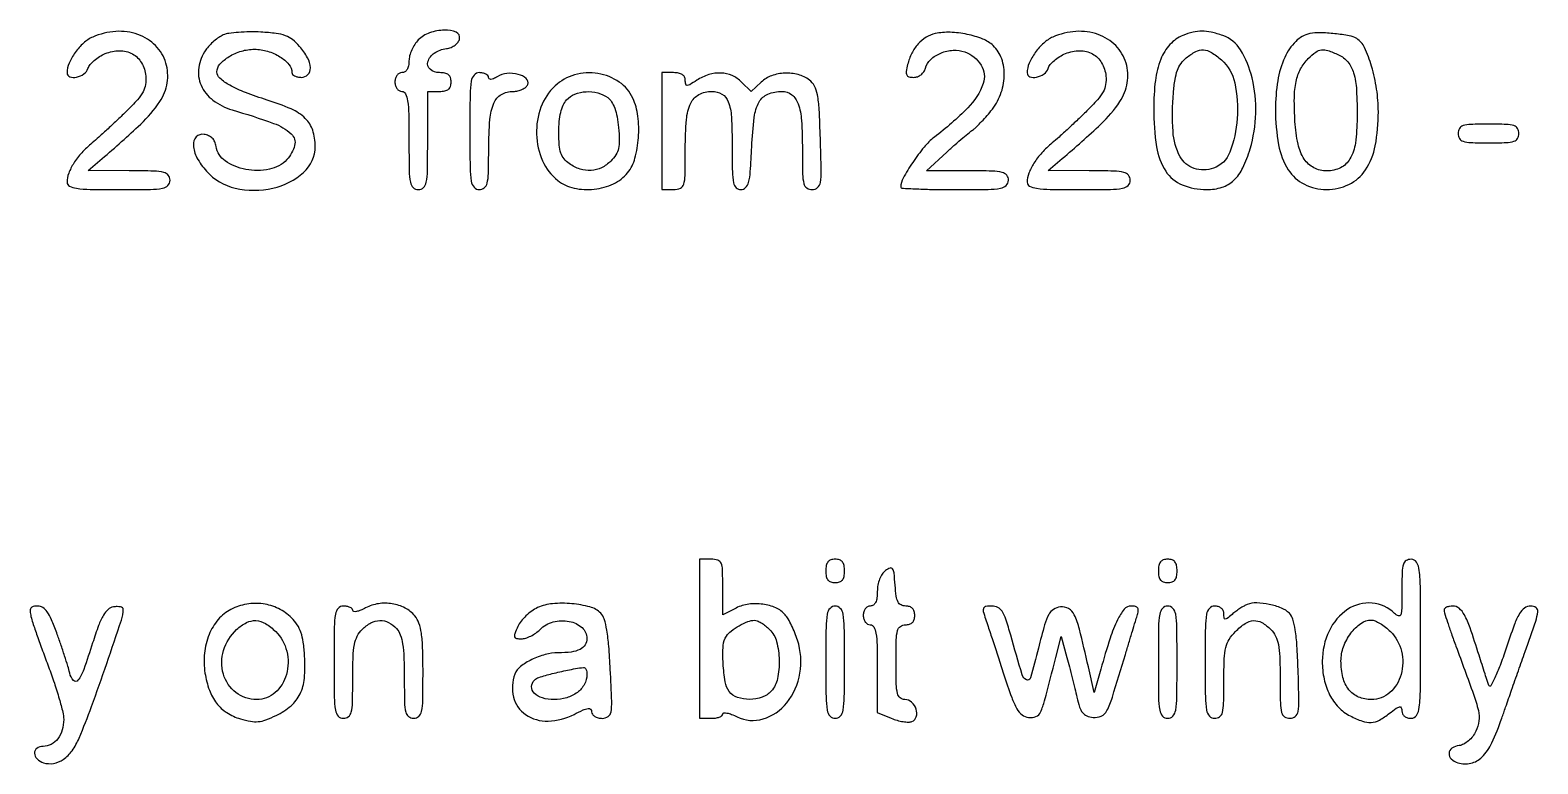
# Model space of a CAD drawing. Extents: x 23 to 201, y 13 to 268.
# Drawn here: x 120.73 to 147.97, y 65.5 to 78.77 of the extents above; entities that cross this region are included whole.
import ezdxf

# ---------------------------------------------------------------- set-up
doc = ezdxf.new("R2010")
doc.units = 0
doc.header["$MEASUREMENT"] = 0

msp = doc.modelspace()

# ---------------------------------------------------------------- linework, layer by layer
for points in [[(121.864249, 78.644503, 0.082521), (121.699354, 78.53751, 0.052395), (121.547027, 78.365875, 0.053225), (121.437116, 78.171586, 0.102475), (121.401, 77.997219, 0.319677), (121.450479, 77.927738, 0.135956), (121.570731, 77.920164, 0.099479), (121.705945, 77.978235, 0.166386), (121.778812, 78.076702, -0.097909), (121.816812, 78.145844, -0.041027), (121.891838, 78.221725, -0.038549), (121.987991, 78.292126, -0.040582), (122.092223, 78.345574, -0.095607), (122.351067, 78.398601, -0.130088), (122.581142, 78.340516, -0.135375), (122.74615, 78.178861, -0.107673), (122.822999, 77.940622, -0.063803), (122.818397, 77.78684, -0.085652), (122.773533, 77.655104, -0.058078), (122.672209, 77.511711, -0.015428), (122.478529, 77.308761, -0.004479), (122.317936, 77.153366, -0.003552), (122.141742, 76.98827, -0.003591), (121.976138, 76.837483, -0.008962), (121.852394, 76.730367, 0.033319), (121.665175, 76.551643, 0.044223), (121.522072, 76.364803, 0.050814), (121.431041, 76.182755, 0.090782), (121.401, 76.018662, 0.285243), (121.443849, 75.949663, 0.079656), (121.570738, 75.91036, 0.03101), (121.818321, 75.890663, 0.004348), (122.3316, 75.8862, 0.003368), (122.906912, 75.890075, 0.041619), (123.124725, 75.911195, 0.151374), (123.223544, 75.962682, 0.200111), (123.2622, 76.0554, 0.169388), (123.230227, 76.14707, 0.169464), (123.148185, 76.198951, 0.051465), (122.96968, 76.221436, 0.004713), (122.52195, 76.227273), (121.7817, 76.229947), (122.0355, 76.446534, 0.012064), (122.730764, 77.069463, 0.057223), (123.075249, 77.476982, 0.106672), (123.209303, 77.817633, 0.113855), (123.186284, 78.174778, 0.122432), (122.999685, 78.489812, 0.113231), (122.682264, 78.691881, 0.102948), (122.282114, 78.746729, 0.085695)], [(124.223002, 78.683282, 0.049433), (124.143735, 78.639583, 0.026464), (124.055024, 78.571367, 0.026082), (123.971056, 78.491463, 0.036774), (123.905752, 78.411451, 0.117049), (123.778779, 78.091672, 0.141202), (123.822313, 77.772618, 0.128512), (124.035799, 77.504137, 0.088862), (124.384244, 77.328832, -0.013253), (125.132847, 77.084586, -0.099782), (125.450581, 76.893786, -0.277768), (125.51228, 76.686445, -0.126046), (125.370438, 76.428903, -0.156524), (125.056555, 76.254941, -0.0954), (124.628889, 76.252664, -0.103025), (124.256672, 76.405762, -0.211633), (124.093056, 76.667817, 0.07062), (124.068937, 76.751058, 0.090369), (124.023736, 76.816663, 0.090588), (123.958397, 76.861998, 0.071324), (123.87555, 76.886134, 0.240096), (123.735717, 76.838208, 0.211265), (123.681947, 76.692231, 0.10847), (123.747856, 76.462664, 0.058462), (123.91785, 76.220711, 0.155331), (124.438706, 75.913189, 0.112565), (125.116898, 75.912539, 0.12615), (125.673853, 76.198405, 0.214612), (125.8848, 76.667231, 0.078967), (125.838462, 76.958804, 0.122543), (125.704016, 77.173685, 0.089019), (125.449106, 77.344462, 0.027734), (125.015868, 77.506175, -0.015539), (124.621538, 77.642509, -0.036618), (124.339729, 77.774201, -0.0503), (124.160828, 77.899471, -0.218221), (124.1082, 78.014312, -0.185586), (124.162764, 78.156253, -0.073195), (124.32679, 78.291816, -0.064812), (124.550732, 78.39051, -0.071537), (124.785, 78.4242, -0.071525), (125.02344, 78.389916, -0.068352), (125.246594, 78.289697, -0.078101), (125.407352, 78.150262, -0.176918), (125.4618, 78.0012, 0.191087), (125.474615, 77.968893, 0.088204), (125.511503, 77.941451, 0.068025), (125.566246, 77.922834, 0.048028), (125.631, 77.9166, 0.202324), (125.751479, 77.967433, 0.209219), (125.796926, 78.088248, 0.113661), (125.744594, 78.270893, 0.051287), (125.601462, 78.476611, 0.047054), (125.47512, 78.59824, 0.079826), (125.347532, 78.670118, 0.059082), (125.178214, 78.710782, 0.016072), (124.903512, 78.734336, 0.015695), (124.699095, 78.738834, 0.016376), (124.497687, 78.730344, 0.016267), (124.324638, 78.711684, 0.066372)], [(127.746, 78.5934, 0.053359), (127.681226, 78.5131, 0.038504), (127.626502, 78.411774, 0.03911), (127.589089, 78.306023, 0.065559), (127.5768, 78.2127, -0.04716), (127.568456, 78.12443, -0.088208), (127.54296, 78.0576, -0.118484), (127.50235, 78.016244, -0.140575), (127.4499, 78.0012, 0.130775), (127.401191, 77.988239, 0.10214), (127.360013, 77.95185, 0.08892), (127.332464, 77.897092, 0.072314), (127.323, 77.832, 0.072314), (127.332464, 77.766908, 0.08892), (127.360013, 77.71215, 0.10214), (127.401191, 77.675761, 0.130775), (127.4499, 77.6628, -0.292784), (127.515046, 77.621076, -0.072528), (127.552629, 77.4936, -0.030643), (127.57218, 77.25164, -0.004841), (127.5768, 76.7745, 0.003595), (127.580733, 76.227395, 0.043488), (127.601979, 76.018388, 0.15568), (127.653515, 75.923398, 0.193568), (127.746, 75.8862, 0.193568), (127.838485, 75.923398, 0.15568), (127.890021, 76.018388, 0.043488), (127.911267, 76.227395, 0.003595), (127.9152, 76.7745), (127.9152, 77.6628), (128.1267, 77.6628, 0.044917), (128.226762, 77.671807, 0.124434), (128.290613, 77.70087, 0.149477), (128.326139, 77.752877, 0.07578), (128.3382, 77.832, 0.07578), (128.326139, 77.911123, 0.149477), (128.290613, 77.96313, 0.124434), (128.226762, 77.992193, 0.044917), (128.1267, 78.0012, -0.177416), (127.960592, 78.062056, -0.295712), (127.919053, 78.199545, -0.180456), (128.034782, 78.355404, -0.109192), (128.252736, 78.436821, 0.061045), (128.336244, 78.459208, 0.064051), (128.41041, 78.500867, 0.070721), (128.465159, 78.555128, 0.115595), (128.491589, 78.61455, 0.353706), (128.429398, 78.730696, 0.107309), (128.218562, 78.770248, 0.076784), (127.94907, 78.720756, 0.113105)], [(137.081985, 78.707606, 0.086048), (136.917398, 78.641176, 0.071952), (136.772988, 78.5198, 0.066142), (136.659078, 78.351895, 0.054913), (136.58412, 78.14925, 0.023033), (136.558722, 78.022998, 0.150029), (136.567995, 77.959664, 0.22697), (136.60861, 77.926739, 0.058775), (136.694562, 77.9166, 0.087454), (136.763969, 77.928833, 0.079734), (136.827518, 77.964218, 0.078989), (136.877284, 78.018074, 0.083324), (136.90678, 78.083762, -0.143738), (137.000491, 78.239636, -0.088758), (137.182231, 78.355339, -0.083058), (137.405442, 78.406224, -0.100533), (137.617695, 78.375883, -0.169101), (137.912486, 78.138755, -0.229186), (137.948698, 77.804013, -0.11094), (137.670632, 77.364218, -0.032698), (137.067579, 76.834615, 0.056768), (136.882661, 76.655778, 0.024042), (136.6761, 76.378706, 0.020888), (136.50252, 76.096086, 0.127944), (136.4598, 75.93187, 0.398053), (136.477307, 75.913364, 0.002146), (136.745589, 75.899616, 0.007327), (137.059648, 75.889483, 0.0044), (137.4327, 75.8862, 0.003167), (138.036224, 75.890023, 0.039902), (138.262837, 75.911028, 0.14711), (138.365513, 75.962452, 0.206449), (138.4056, 76.0554, 0.169341), (138.373639, 76.147064, 0.169646), (138.291636, 76.198899, 0.051477), (138.113188, 76.221277, 0.004708), (137.66535, 76.226862), (136.9251, 76.229123), (137.291466, 76.564872, -0.003818), (137.439096, 76.698105, -0.004622), (137.579691, 76.820748, -0.003938), (137.699696, 76.921864, -0.031446), (137.758187, 76.964461, 0.050198), (137.810879, 77.005938, 0.009611), (137.896987, 77.09222, 0.010156), (137.993885, 77.197312, 0.009195), (138.089772, 77.309741, 0.080715), (138.262166, 77.606219, 0.083136), (138.329522, 77.938987, 0.09057), (138.283353, 78.251176, 0.122897), (138.1297, 78.489823, 0.094944), (137.940973, 78.609429, 0.042676), (137.658686, 78.693743, 0.041893), (137.351415, 78.731171, 0.062436)], [(139.207249, 78.644503, 0.082521), (139.042354, 78.53751, 0.052395), (138.890027, 78.365875, 0.053225), (138.780116, 78.171586, 0.102475), (138.744, 77.997219, 0.319677), (138.793479, 77.927738, 0.135956), (138.913731, 77.920164, 0.099479), (139.048945, 77.978235, 0.166386), (139.121812, 78.076702, -0.097909), (139.159812, 78.145844, -0.041027), (139.234838, 78.221725, -0.038549), (139.330991, 78.292126, -0.040582), (139.435223, 78.345574, -0.095607), (139.694067, 78.398601, -0.130088), (139.924142, 78.340516, -0.135375), (140.08915, 78.178861, -0.107673), (140.165999, 77.940622, -0.063803), (140.161397, 77.78684, -0.085652), (140.116533, 77.655104, -0.058078), (140.015209, 77.511711, -0.015428), (139.821529, 77.308761, -0.004479), (139.660936, 77.153366, -0.003552), (139.484742, 76.98827, -0.003591), (139.319138, 76.837483, -0.008962), (139.195394, 76.730367, 0.033319), (139.008175, 76.551643, 0.044223), (138.865072, 76.364803, 0.050814), (138.774041, 76.182755, 0.090782), (138.744, 76.018662, 0.285243), (138.786849, 75.949663, 0.079656), (138.913738, 75.91036, 0.03101), (139.161321, 75.890663, 0.004348), (139.6746, 75.8862, 0.003368), (140.249912, 75.890075, 0.041619), (140.467725, 75.911195, 0.151374), (140.566544, 75.962682, 0.200111), (140.6052, 76.0554, 0.169388), (140.573227, 76.14707, 0.169464), (140.491185, 76.198951, 0.051465), (140.31268, 76.221436, 0.004713), (139.86495, 76.227273), (139.1247, 76.229947), (139.3785, 76.446534, 0.012064), (140.073764, 77.069463, 0.057223), (140.418249, 77.476982, 0.106672), (140.552303, 77.817633, 0.113855), (140.529284, 78.174778, 0.122432), (140.342685, 78.489812, 0.113231), (140.025264, 78.691881, 0.102948), (139.625114, 78.746729, 0.085695)], [(141.557485, 78.675561, 0.115172), (141.322996, 78.511114, 0.087871), (141.157384, 78.243745, 0.064709), (141.059631, 77.860982, 0.030097), (141.028516, 77.34842, 0.036784), (141.078914, 76.660023, 0.108741), (141.246399, 76.219403, 0.15141), (141.544119, 75.973491, 0.097772), (141.986257, 75.8862, 0.077533), (142.262806, 75.929343, 0.111519), (142.475636, 76.05451, 0.092821), (142.639776, 76.278722, 0.041), (142.771306, 76.623072, 0.063724), (142.8722, 77.266104, 0.066281), (142.805515, 77.904931, 0.07697), (142.596337, 78.413787, 0.174673), (142.277731, 78.67211, 0.026589), (142.067924, 78.732955, 0.056136), (141.89986, 78.7527, 0.060654), (141.740039, 78.734018, 0.0362)], [(143.849985, 78.706552, 0.148336), (143.593726, 78.566252, 0.087809), (143.395243, 78.276249, 0.067005), (143.269254, 77.855907, 0.03962), (143.228272, 77.332926, 0.043514), (143.284441, 76.696063, 0.098518), (143.459234, 76.247195, 0.133702), (143.751013, 75.982257, 0.118397), (144.150985, 75.8862, 0.114742), (144.556216, 75.980435, 0.132589), (144.853352, 76.241366, 0.100918), (145.031345, 76.680124, 0.046895), (145.087142, 77.294886, 0.036746), (145.055605, 77.705434, 0.034482), (144.9642, 78.115998, 0.034704), (144.836971, 78.456718, 0.148698), (144.695315, 78.617582, 0.094968), (144.562223, 78.668319, 0.017496), (144.300908, 78.705104, 0.01935), (144.032287, 78.722904, 0.058532)], [(142.25107, 78.23385, -0.162531), (142.493748, 77.81845, -0.06981), (142.537323, 77.169882, -0.072334), (142.403484, 76.562029, -0.221475), (142.109145, 76.274474, -0.164424), (141.758622, 76.270304, -0.194667), (141.506561, 76.481993, -0.107212), (141.377937, 76.939441, -0.035824), (141.38571, 77.638291, -0.018352), (141.414509, 77.878273, -0.048781), (141.457776, 78.045194, -0.066311), (141.522562, 78.168569, -0.068651), (141.616748, 78.269055, -0.048115), (141.78933, 78.383239, -0.136791), (141.928889, 78.413927, -0.127483), (142.070321, 78.368772, -0.039318)], [(144.367948, 78.325096, -0.115716), (144.535645, 78.1955, -0.099776), (144.639382, 77.997962, -0.058261), (144.692115, 77.687556, -0.015081), (144.703155, 77.179547, -0.03109), (144.671323, 76.729362, -0.096715), (144.574478, 76.442496, -0.14862), (144.405487, 76.282744, -0.116073), (144.1584, 76.2246, -0.11849), (143.922523, 76.281294, -0.131822), (143.749008, 76.437797, -0.09208), (143.63658, 76.710433, -0.03599), (143.581337, 77.115514, -0.01798), (143.569476, 77.544662, -0.049933), (143.601995, 77.844298, -0.06979), (143.683398, 78.069225, -0.07484), (143.822152, 78.257152, -0.035458), (143.955425, 78.372754, -0.13068), (144.057933, 78.414141, -0.114274), (144.175242, 78.401931, -0.024068)], [(128.6766, 76.9437, 0.002827), (128.680331, 76.283741, 0.036854), (128.701134, 76.039537, 0.138781), (128.752394, 75.929068, 0.218517), (128.8458, 75.8862, 0.16939), (128.937471, 75.918173, 0.169456), (128.989353, 76.000218, 0.051464), (129.011843, 76.178725, 0.004713), (129.017691, 76.62645, -0.017546), (129.038224, 77.156437, -0.082463), (129.109944, 77.451599, -0.162038), (129.246002, 77.605418, -0.132088), (129.459425, 77.6628, 0.054609), (129.544968, 77.672171, 0.057366), (129.624962, 77.699824, 0.063994), (129.687827, 77.740585, 0.125993), (129.722063, 77.788838, 0.316746), (129.695201, 77.89533, 0.116072), (129.549796, 77.970863, 0.085127), (129.34539, 77.986869, 0.117169), (129.171431, 77.928259, -0.029732), (129.105782, 77.892497, -0.090346), (129.056847, 77.879524, -0.198015), (129.027454, 77.889004, -0.22042), (129.015, 77.915883, 0.189767), (129.002173, 77.948462, 0.088635), (128.965297, 77.976138, 0.068451), (128.910553, 77.994911, 0.048451), (128.8458, 78.0012, 0.218517), (128.752394, 77.958332, 0.138781), (128.701134, 77.847863, 0.036854), (128.680331, 77.603659, 0.002827)], [(130.214896, 77.761875, 0.117804), (129.960675, 77.377977, 0.095187), (129.881405, 76.888579, 0.096114), (129.989139, 76.408747, 0.123121), (130.264886, 76.051618, 0.11414), (130.558242, 75.91316, 0.08142), (130.922312, 75.894502, 0.08156), (131.27268, 75.992993, 0.115292), (131.526504, 76.19259, 0.102295), (131.659369, 76.453519, 0.049263), (131.722644, 76.825144, 0.048432), (131.712254, 77.215853, 0.076185), (131.62113, 77.538264, 0.136515), (131.374343, 77.831927, 0.111172), (130.991313, 77.984527, 0.107579), (130.569184, 77.960593, 0.120677)], [(132.1452, 76.9437), (132.1452, 75.8862), (132.3567, 75.8862, 0.102675), (132.479417, 75.911668, 0.225214), (132.541072, 75.982179, 0.065147), (132.564446, 76.141858, 0.00381), (132.5682, 76.634488, -0.020387), (132.589321, 77.152269, -0.088263), (132.667393, 77.448598, -0.162407), (132.814774, 77.60501, -0.123907), (133.044391, 77.6628, -0.134656), (133.230691, 77.611701, -0.171101), (133.344337, 77.475806, -0.076685), (133.400524, 77.204868, -0.012854), (133.4142, 76.67298, 0.00454), (133.418438, 76.206215, 0.045297), (133.43962, 76.012104, 0.147207), (133.488158, 75.921441, 0.199314), (133.573052, 75.8862, 0.199538), (133.658678, 75.921788, 0.134476), (133.711553, 76.015076, 0.045027), (133.742823, 76.210954, 0.005134), (133.768822, 76.658383, -0.017911), (133.813643, 77.193315, -0.095079), (133.902554, 77.471842, -0.173103), (134.060253, 77.6128, -0.096951), (134.315693, 77.6628, -0.169318), (134.490905, 77.601716, -0.141886), (134.605528, 77.440476, -0.06856), (134.66681, 77.136917, -0.015575), (134.6832, 76.610862, 0.004647), (134.687343, 76.165132, 0.055197), (134.709507, 75.994095, 0.184126), (134.7631, 75.916314, 0.151979), (134.859885, 75.8862, 0.181717), (134.957113, 75.922743, 0.175113), (135.008068, 76.014903, 0.044304), (135.022594, 76.222669, 0.003032), (135.007935, 76.813322, 0.005145), (134.986267, 77.33937, 0.033499), (134.954994, 77.602206, 0.071861), (134.90133, 77.759453, 0.113477), (134.8101, 77.868131, 0.096921), (134.608234, 77.96645, 0.076002), (134.36563, 77.992823, 0.076482), (134.127721, 77.945562, 0.100653), (133.939458, 77.830294), (133.756012, 77.659388), (133.585106, 77.830294, 0.093948), (133.413389, 77.947282, 0.092344), (133.209715, 77.994228, 0.08623), (132.991103, 77.965723, 0.069699), (132.776723, 77.86457, -0.008391), (132.648787, 77.783779, -0.137476), (132.600479, 77.77024, -0.358926), (132.5753, 77.790988, -0.048132), (132.5682, 77.86457, 0.120902), (132.55386, 77.923008, 0.129711), (132.51431, 77.966387, 0.097462), (132.448266, 77.992709, 0.046268), (132.3567, 78.0012), (132.1452, 78.0012)], [(131.167184, 77.550102, -0.098631), (131.236567, 77.474541, -0.049884), (131.2926, 77.357497, -0.039985), (131.334986, 77.202459, -0.022793), (131.362374, 77.010022, -0.01725), (131.37669, 76.776754, -0.062704), (131.362124, 76.629264, -0.086497), (131.314709, 76.515935, -0.054198), (131.22442, 76.40362, -0.082182), (131.055113, 76.282392, -0.098969), (130.866315, 76.232145, -0.095991), (130.668187, 76.257762, -0.072888), (130.472024, 76.356297, -0.068692), (130.377351, 76.444173, -0.091218), (130.320778, 76.54687, -0.062795), (130.292124, 76.691068, -0.017685), (130.284, 76.920686, -0.022141), (130.292739, 77.117942, -0.036377), (130.319556, 77.282784, -0.044023), (130.36332, 77.413976, -0.081578), (130.424012, 77.508089, -0.114245), (130.574187, 77.612542, -0.081116), (130.775206, 77.657146, -0.078402), (130.986744, 77.635919, -0.093994)], [(146.5272, 76.9014, 0.134481), (146.551904, 76.811213, 0.186514), (146.617088, 76.759858, 0.067313), (146.75532, 76.736971, 0.007414), (147.0771, 76.7322, 0.007414), (147.39888, 76.736971, 0.067313), (147.537112, 76.759858, 0.186514), (147.602296, 76.811213, 0.134481), (147.627, 76.9014, 0.134481), (147.602296, 76.991587, 0.186514), (147.537112, 77.042942, 0.067313), (147.39888, 77.065829, 0.007414), (147.0771, 77.0706, 0.007414), (146.75532, 77.065829, 0.067313), (146.617088, 77.042942, 0.186514), (146.551904, 76.991587, 0.134481)], [(132.822, 67.7646), (132.822, 66.3264), (133.0335, 66.3264, 0.03513), (133.114506, 66.332099, 0.053385), (133.182872, 66.349347, 0.069693), (133.229809, 66.374561, 0.239073), (133.245, 66.404516, -0.390226), (133.263873, 66.425016, -0.069238), (133.320862, 66.42184, -0.044265), (133.404157, 66.397672, -0.022972), (133.503255, 66.353797, 0.192354), (133.975386, 66.314676, 0.15241), (134.401562, 66.606167, 0.126159), (134.639352, 67.142346, 0.119879), (134.596285, 67.737936, 0.01871), (134.547744, 67.871653, 0.016736), (134.487658, 68.006525, 0.017038), (134.425497, 68.124012, 0.049035), (134.37208, 68.19904, 0.110071), (134.203871, 68.322934, 0.069708), (133.968598, 68.389668, 0.067036), (133.713521, 68.390515, 0.083239), (133.486908, 68.321248), (133.245, 68.200568), (133.245, 68.701684, 0.007517), (133.240286, 69.015241, 0.092591), (133.214923, 69.131538, 0.224565), (133.154907, 69.185207, 0.072079), (133.0335, 69.2028), (132.822, 69.2028)], [(135.1062, 68.9913, 0.044917), (135.115207, 68.891238, 0.124434), (135.14427, 68.827388, 0.149477), (135.196277, 68.791861, 0.07578), (135.2754, 68.7798, 0.07578), (135.354523, 68.791861, 0.149477), (135.40653, 68.827388, 0.124434), (135.435593, 68.891238, 0.044917), (135.4446, 68.9913, 0.044917), (135.435593, 69.091362, 0.124434), (135.40653, 69.155213, 0.149477), (135.354523, 69.190739, 0.07578), (135.2754, 69.2028, 0.07578), (135.196277, 69.190739, 0.149477), (135.14427, 69.155213, 0.124434), (135.115207, 69.091362, 0.044917)], [(141.1128, 68.9913, 0.044917), (141.121807, 68.891238, 0.124434), (141.15087, 68.827388, 0.149477), (141.202877, 68.791861, 0.07578), (141.282, 68.7798, 0.07578), (141.361123, 68.791861, 0.149477), (141.41313, 68.827388, 0.124434), (141.442193, 68.891238, 0.044917), (141.4512, 68.9913, 0.044917), (141.442193, 69.091362, 0.124434), (141.41313, 69.155213, 0.149477), (141.361123, 69.190739, 0.07578), (141.282, 69.2028, 0.07578), (141.202877, 69.190739, 0.149477), (141.15087, 69.155213, 0.124434), (141.121807, 69.091362, 0.044917)], [(145.512, 68.646857, -0.004494), (145.508993, 68.312263, -0.071667), (145.49085, 68.200594, -0.42359), (145.44927, 68.179719, -0.11281), (145.379184, 68.22373, 0.177473), (144.975652, 68.41081, 0.168632), (144.536618, 68.298099, 0.136997), (144.196843, 67.905249, 0.110424), (144.074116, 67.358549, 0.051784), (144.107388, 67.035427, 0.066566), (144.206623, 66.754014, 0.072973), (144.366646, 66.528743, 0.082743), (144.578631, 66.370132, 0.032662), (144.798879, 66.273895, 0.103547), (144.957305, 66.251522, 0.110527), (145.105449, 66.295123, 0.040053), (145.289091, 66.41714, -0.010926), (145.41138, 66.50908, -0.109252), (145.469839, 66.534153, -0.356195), (145.500544, 66.517505, -0.097709), (145.512, 66.45944, 0.119112), (145.524638, 66.407142, 0.107981), (145.560048, 66.36418, 0.095021), (145.614497, 66.336051, 0.071968), (145.6812, 66.3264, 0.263491), (145.776676, 66.380468, 0.106183), (145.826762, 66.527325, 0.027391), (145.846939, 66.850567, 0.001893), (145.8504, 67.7646, 0.001893), (145.846939, 68.678633, 0.027391), (145.826762, 69.001875, 0.106183), (145.776676, 69.148732, 0.263491), (145.6812, 69.2028, 0.135619), (145.590954, 69.177863, 0.186149), (145.539587, 69.112157, 0.066675), (145.516746, 68.972652, 0.007284)], [(136.18485, 68.99696, 0.088186), (136.125808, 68.934918, 0.052114), (136.07841, 68.844002, 0.04806), (136.047294, 68.735951, 0.046119), (136.0368, 68.622423, -0.030945), (136.02946, 68.503932, -0.08066), (136.005546, 68.422221, -0.127727), (135.965343, 68.374467, -0.155474), (135.9099, 68.3568, 0.130775), (135.861191, 68.343839, 0.10214), (135.820013, 68.30745, 0.08892), (135.792464, 68.252692, 0.072314), (135.783, 68.1876, 0.072314), (135.792464, 68.122508, 0.08892), (135.820013, 68.06775, 0.10214), (135.861191, 68.031361, 0.130775), (135.9099, 68.0184, -0.27884), (135.974219, 67.979506, -0.081296), (136.012267, 67.865011, -0.034037), (136.032051, 67.647111, -0.005624), (136.0368, 67.224964), (136.0368, 66.431527), (136.289081, 66.327029, 0.029667), (136.39461, 66.290483, 0.030246), (136.503048, 66.266963, 0.031733), (136.599281, 66.25831, 0.098476), (136.663214, 66.269291, 0.236718), (136.74092, 66.354477, 0.14837), (136.738171, 66.492202, 0.130732), (136.657017, 66.617556, 0.186173), (136.534533, 66.6648, -0.178253), (136.450125, 66.695879, -0.159837), (136.401329, 66.775789, -0.052209), (136.379668, 66.945578, -0.005642), (136.3752, 67.3416, -0.005351), (136.379547, 67.747778, -0.055952), (136.401637, 67.91265, -0.176663), (136.453184, 67.98886, -0.157888), (136.5444, 68.0184, 0.072254), (136.618269, 68.029131, 0.124864), (136.6713, 68.0607, 0.124864), (136.702869, 68.113731, 0.072254), (136.7136, 68.1876, 0.072041), (136.703009, 68.260724, 0.121554), (136.671879, 68.313904, 0.123952), (136.620094, 68.345843, 0.076648), (136.549035, 68.3568, -0.114421), (136.465342, 68.376207, -0.162633), (136.411371, 68.4294, -0.084211), (136.378778, 68.533957, -0.016356), (136.358685, 68.731337, 0.00821), (136.339614, 68.954745, 0.120051), (136.313394, 69.028744, 0.356338), (136.268084, 69.043092, 0.064168)], [(120.749599, 68.16645, 0.02268), (120.781877, 68.053393, 0.003092), (120.861462, 67.82078, 0.003552), (120.959471, 67.546277, 0.002993), (121.067045, 67.257, -0.00956), (121.171359, 66.964798, -0.010925), (121.2596, 66.681467, -0.01014), (121.324141, 66.438649, -0.059108), (121.340141, 66.307538, -0.070582), (121.313562, 66.115559, -0.093455), (121.234625, 65.958167, -0.10751), (121.114044, 65.855494, -0.12341), (120.967641, 65.8188, 0.155697), (120.856588, 65.78336, 0.249289), (120.813059, 65.696454, 0.196456), (120.85807, 65.593523, 0.116334), (120.974804, 65.523714, 0.121983), (121.15706, 65.511931, 0.107419), (121.333478, 65.584906, 0.087484), (121.491262, 65.741234, 0.054185), (121.618343, 65.969901, 0.012213), (121.84213, 66.539166, 0.005121), (122.116691, 67.315611, 0.002288), (122.382407, 68.104021, 0.076974), (122.415284, 68.299234, 0.256955), (122.402248, 68.323686, 0.085977), (122.363737, 68.34026, 0.060102), (122.30653, 68.346858, 0.036454), (122.238518, 68.341534, 0.146025), (122.140906, 68.295462, 0.079535), (122.056747, 68.191619, 0.043541), (121.971261, 68.007801, 0.010508), (121.863266, 67.689678, -0.00833), (121.701759, 67.207029, -0.077856), (121.597908, 67.014637, -0.4745), (121.518062, 67.011894, -0.120661), (121.448923, 67.145056, 0.014046), (121.415055, 67.268958, 0.004155), (121.356336, 67.456634, 0.004167), (121.286788, 67.666592, 0.004479), (121.215361, 67.87035, 0.014468), (121.121125, 68.109715, 0.052642), (121.041586, 68.252188, 0.092392), (120.962119, 68.32958, 0.148045), (120.872202, 68.3568, 0.057623), (120.791274, 68.347442, 0.194485), (120.748603, 68.317337, 0.163995), (120.734636, 68.261975, 0.038714)], [(124.362, 68.296187, 0.099793), (124.130998, 68.113096, 0.078745), (123.965393, 67.839617, 0.07225), (123.882462, 67.50519, 0.063458), (123.892513, 67.145294, 0.04759), (123.971457, 66.835832, 0.078223), (124.100966, 66.599335, 0.085938), (124.286722, 66.428972, 0.070027), (124.532274, 66.316083, 0.028006), (124.715794, 66.272125, 0.069146), (124.853811, 66.266459, 0.065935), (124.992016, 66.298632, 0.023678), (125.177919, 66.378935, 0.062255), (125.446396, 66.55462, 0.105303), (125.609944, 66.766585, 0.090542), (125.687442, 67.050191, 0.037016), (125.692315, 67.451097, 0.018196), (125.66731, 67.704836, 0.048594), (125.625605, 67.881574, 0.063135), (125.558565, 68.018624, 0.053514), (125.456131, 68.14325, 0.080498), (125.219517, 68.31048, 0.079095), (124.940773, 68.395711, 0.077949), (124.645754, 68.390783, 0.074888)], [(126.79425, 68.322472, -0.025248), (126.704967, 68.28022, -0.049892), (126.629941, 68.257683, -0.08441), (126.579527, 68.256488, -0.372433), (126.5616, 68.277217, 0.200715), (126.54888, 68.307626, 0.084908), (126.511898, 68.333423, 0.064957), (126.457166, 68.350949, 0.045076), (126.3924, 68.3568, 0.212584), (126.299223, 68.315309, 0.142907), (126.247875, 68.20875, 0.038318), (126.226975, 67.973339, 0.002988), (126.2232, 67.3416, 0.002988), (126.226975, 66.709861, 0.038318), (126.247875, 66.47445, 0.142907), (126.299223, 66.367891, 0.212584), (126.3924, 66.3264, 0.165398), (126.483895, 66.357517, 0.1727), (126.535474, 66.437438, 0.052938), (126.557357, 66.611155, 0.004884), (126.5616, 67.0455, -0.008091), (126.56799, 67.440353, -0.038985), (126.592703, 67.663515, -0.069381), (126.643175, 67.812438, -0.080195), (126.7308, 67.9338, -0.072462), (126.890182, 68.052647, -0.118739), (127.052114, 68.09567, -0.126594), (127.208513, 68.059292, -0.088945), (127.352188, 67.948289, -0.097376), (127.420395, 67.834868, -0.047774), (127.462553, 67.671001, -0.030246), (127.485637, 67.430923, -0.008846), (127.4922, 67.059989, 0.004741), (127.49641, 66.615994, 0.051977), (127.518228, 66.439249, 0.171298), (127.569813, 66.358053, 0.16793), (127.6614, 66.3264, 0.185299), (127.753596, 66.361783, 0.16096), (127.805173, 66.452128, 0.046006), (127.826587, 66.650371, 0.003914), (127.8306, 67.163028, 0.007131), (127.824328, 67.602779, 0.02909), (127.801199, 67.868924, 0.049231), (127.756969, 68.047171, 0.088053), (127.68255, 68.177973, 0.099547), (127.506181, 68.320431, 0.080105), (127.274407, 68.397528, 0.077954), (127.024085, 68.398945, 0.08585)], [(129.901249, 68.327879, 0.048733), (129.795824, 68.267065, 0.034734), (129.690626, 68.180232, 0.035254), (129.601067, 68.082311, 0.06078), (129.543513, 67.988215, 0.014332), (129.487976, 67.856441, 0.165267), (129.485617, 67.801131, 0.286539), (129.517934, 67.772342, 0.042426), (129.609014, 67.7646, 0.078582), (129.6853, 67.776664, 0.038048), (129.776933, 67.814302, 0.036525), (129.868507, 67.869048, 0.043418), (129.9456, 67.9338, -0.132594), (130.182836, 68.070183, -0.112618), (130.472458, 68.079979, -0.13376), (130.703039, 67.966763, -0.215347), (130.7916, 67.770675, -0.142668), (130.757969, 67.655208, -0.135701), (130.667082, 67.573183, -0.085596), (130.50879, 67.525314, -0.030732), (130.27288, 67.5108, 0.065376), (130.038018, 67.47996, 0.048956), (129.793463, 67.388197, 0.050973), (129.590933, 67.2616, 0.136813), (129.490552, 67.12631, 0.152113), (129.463782, 66.711816, 0.185803), (129.683195, 66.394402, 0.159211), (130.091825, 66.275668, 0.111682), (130.55895, 66.397652, -0.011425), (130.722172, 66.477512, -0.071762), (130.810876, 66.503876, -0.228092), (130.856462, 66.48963, -0.207763), (130.8762, 66.44418, 0.156325), (130.890732, 66.398836, 0.099326), (130.931551, 66.360617, 0.080021), (130.993046, 66.334993, 0.058701), (131.06655, 66.326291, 0.147981), (131.173279, 66.358518, 0.207815), (131.226612, 66.441013, 0.050446), (131.238599, 66.630102, 0.002892), (131.213362, 67.212807, 0.007692), (131.186302, 67.632085, 0.021852), (131.150225, 67.922651, 0.02956), (131.104207, 68.122492, 0.125647), (131.042145, 68.227112, 0.131039), (130.846373, 68.340456, 0.044058), (130.518641, 68.398792, 0.044171), (130.170651, 68.398726, 0.08454)], [(135.1062, 67.3416, 0.002988), (135.109975, 66.709861, 0.038318), (135.130875, 66.47445, 0.142907), (135.182223, 66.367891, 0.212584), (135.2754, 66.3264, 0.212584), (135.368577, 66.367891, 0.142907), (135.419925, 66.47445, 0.038318), (135.440825, 66.709861, 0.002988), (135.4446, 67.3416, 0.002988), (135.440825, 67.973339, 0.038318), (135.419925, 68.20875, 0.142907), (135.368577, 68.315309, 0.212584), (135.2754, 68.3568, 0.212584), (135.182223, 68.315309, 0.142907), (135.130875, 68.20875, 0.038318), (135.109975, 67.973339, 0.002988)], [(137.992254, 68.12415, -0.002536), (138.037472, 67.989694, -0.000445), (138.121051, 67.73618, -0.000482), (138.218525, 67.438664, -0.000433), (138.318993, 67.1301, 0.006925), (138.463749, 66.704373, 0.044666), (138.558497, 66.498258, 0.099278), (138.651627, 66.391658, 0.133228), (138.76975, 66.343112, 0.127767), (138.902333, 66.360326, 0.192912), (138.985339, 66.43992, 0.042222), (139.058262, 66.645516, 0.001636), (139.260251, 67.4262), (139.357423, 67.8069), (139.461767, 67.4262, -0.003431), (139.507209, 67.255825, -0.002215), (139.557607, 67.057926, -0.002227), (139.605159, 66.864013, -0.004202), (139.641505, 66.7071, 0.023924), (139.689984, 66.529907, 0.090897), (139.744391, 66.429408, 0.126805), (139.820315, 66.372755, 0.068335), (139.934089, 66.343423, 0.139121), (140.082214, 66.367419, 0.166478), (140.183467, 66.465014, 0.043449), (140.281963, 66.706677, 0.002449), (140.517502, 67.481043, -0.000524), (140.581148, 67.693219, -0.00056), (140.643854, 67.900625, -0.000531), (140.698156, 68.078833, -0.002623), (140.729368, 68.178993, 0.038428), (140.750352, 68.268405, 0.1756), (140.740229, 68.319941, 0.205644), (140.700927, 68.348209, 0.054532), (140.622395, 68.3568, 0.223184), (140.496472, 68.297646, 0.060948), (140.374708, 68.107973, 0.034556), (140.241549, 67.774469, 0.008811), (140.073266, 67.217006), (139.954317, 66.796313), (139.848453, 67.259306, 0.004228), (139.68652, 67.940934, 0.048824), (139.595125, 68.199905, 0.157762), (139.492191, 68.310443, 0.157405), (139.343912, 68.339856, 0.111576), (139.218589, 68.295713, 0.130505), (139.132828, 68.20372, 0.054506), (139.058717, 68.019195, 0.006581), (138.946049, 67.5954, -0.006348), (138.802867, 67.055815, -0.463148), (138.729306, 67.021967, -0.215655), (138.652398, 67.111484, -0.002892), (138.446978, 67.82805, 0.010765), (138.358668, 68.118741, 0.064264), (138.290638, 68.261459, 0.133864), (138.212656, 68.331456, 0.116862), (138.105701, 68.3568, 0.036112), (137.998444, 68.349043, 0.248087), (137.95713, 68.318873, 0.179273), (137.951295, 68.26008, 0.018412)], [(141.1128, 67.3416, 0.002988), (141.116575, 66.709861, 0.038318), (141.137475, 66.47445, 0.142907), (141.188823, 66.367891, 0.212584), (141.282, 66.3264, 0.212584), (141.375177, 66.367891, 0.142907), (141.426525, 66.47445, 0.038318), (141.447425, 66.709861, 0.002988), (141.4512, 67.3416, 0.002988), (141.447425, 67.973339, 0.038318), (141.426525, 68.20875, 0.142907), (141.375177, 68.315309, 0.212584), (141.282, 68.3568, 0.212584), (141.188823, 68.315309, 0.142907), (141.137475, 68.20875, 0.038318), (141.116575, 67.973339, 0.002988)], [(142.7202, 68.384521, 0.03516), (142.661114, 68.356397, 0.015493), (142.587087, 68.311464, 0.015245), (142.511223, 68.258779, 0.01979), (142.44525, 68.205749, -0.010407), (142.355991, 68.131202, -0.189584), (142.321232, 68.120438, -0.36006), (142.30162, 68.139291, -0.028491), (142.2972, 68.216788, 0.107422), (142.284942, 68.273184, 0.113349), (142.250491, 68.318149, 0.10155), (142.196365, 68.34694, 0.07174), (142.128, 68.3568, 0.212584), (142.034823, 68.315309, 0.142907), (141.983475, 68.20875, 0.038318), (141.962575, 67.973339, 0.002988), (141.9588, 67.3416, 0.002988), (141.962575, 66.709861, 0.038318), (141.983475, 66.47445, 0.142907), (142.034823, 66.367891, 0.212584), (142.128, 66.3264, 0.158578), (142.219242, 66.356084, 0.176312), (142.270792, 66.432631, 0.055664), (142.292863, 66.598307, 0.005305), (142.2972, 67.007045, -0.008419), (142.303874, 67.403354, -0.049031), (142.331255, 67.610121, -0.084211), (142.3918, 67.75426, -0.054982), (142.504855, 67.895345, -0.048637), (142.682367, 68.041317, -0.133493), (142.834762, 68.092765, -0.147842), (142.982298, 68.057693, -0.064703), (143.1432, 67.9338, -0.080195), (143.230825, 67.812438, -0.069381), (143.281297, 67.663515, -0.038985), (143.30601, 67.440353, -0.008091), (143.3124, 67.0455, 0.004696), (143.316553, 66.60333, 0.055664), (143.338753, 66.433525, 0.184935), (143.392393, 66.356276, 0.150651), (143.489301, 66.3264, 0.174692), (143.586526, 66.361438, 0.180251), (143.637489, 66.449967, 0.046371), (143.652056, 66.649188, 0.003221), (143.637351, 67.211874, 0.007337), (143.617116, 67.639854, 0.022926), (143.58612, 67.926387, 0.032897), (143.542983, 68.119857, 0.125913), (143.480467, 68.225185, 0.100413), (143.336403, 68.320497, 0.044464), (143.117233, 68.387205, 0.044465), (142.889871, 68.414094, 0.101045)], [(146.2734, 68.284619, 0.07654), (146.280987, 68.235347, 0.003063), (146.336758, 68.062247, 0.005328), (146.406454, 67.857753, 0.003739), (146.489088, 67.628969, -0.00184), (146.804802, 66.765152, -0.029402), (146.893226, 66.46659, -0.089482), (146.902721, 66.279343, -0.079641), (146.847535, 66.092209, -0.054134), (146.790826, 66.000514, -0.049584), (146.714232, 65.920109, -0.052528), (146.629188, 65.861223, -0.089992), (146.547558, 65.834066, 0.110972), (146.417164, 65.784583, 0.231853), (146.363484, 65.693259, 0.229606), (146.402574, 65.594138, 0.109543), (146.524004, 65.523714, 0.133726), (146.757883, 65.514013, 0.142872), (146.957618, 65.625275, 0.085826), (147.137118, 65.883473, 0.026163), (147.316062, 66.3264, -0.000881), (147.38546, 66.526783, -0.000251), (147.493883, 66.837569, -0.000253), (147.616614, 67.18823, -0.000268), (147.737318, 67.53195, 0.002428), (147.928762, 68.084738, 0.051789), (147.967381, 68.25343, 0.277939), (147.934699, 68.326493, 0.153176), (147.838091, 68.3568, 0.159196), (147.726895, 68.320476, 0.104828), (147.636355, 68.219389, 0.043837), (147.540686, 68.012921, 0.006383), (147.389085, 67.575365, -0.009362), (147.286242, 67.284154, -0.019077), (147.19261, 67.060427, -0.02373), (147.117394, 66.916639, -0.637799), (147.084804, 66.919715, -0.005564), (147.059729, 66.99291, -0.000949), (147.01383, 67.132807, -0.001036), (146.960574, 67.297329, -0.000923), (146.905907, 67.4685, 0.005887), (146.742782, 67.962293, 0.03976), (146.640108, 68.198324, 0.095217), (146.545489, 68.315414, 0.177139), (146.432336, 68.3568, 0.04347), (146.371493, 68.3515, 0.063216), (146.320088, 68.335597, 0.082893), (146.285289, 68.312211, 0.206274)], [(125.169545, 67.895345, -0.137682), (125.369448, 67.539434, -0.127799), (125.362696, 67.120375, -0.143379), (125.158421, 66.79101, -0.184769), (124.828546, 66.6648, -0.164926), (124.451332, 66.792704, -0.160467), (124.224582, 67.125029, -0.14524), (124.227986, 67.554498, -0.131852), (124.463576, 67.931459, -0.06952), (124.642418, 68.056776, -0.131627), (124.813289, 68.09331, -0.124919), (124.985705, 68.04004, -0.059367)], [(134.091, 67.9338, -0.133078), (134.216381, 67.715221, -0.057565), (134.263974, 67.38038, -0.057576), (134.233985, 67.043695, -0.133714), (134.120188, 66.819511, -0.124325), (133.954893, 66.709351, -0.08311), (133.729897, 66.669655, -0.08566), (133.510893, 66.705472, -0.148191), (133.362767, 66.81285, -0.122644), (133.287642, 66.987976, -0.027072), (133.252461, 67.31541, -0.026458), (133.25246, 67.643531, -0.136364), (133.309745, 67.81413, -0.083062), (133.39643, 67.905196, -0.032426), (133.542227, 68.000606, -0.032244), (133.69798, 68.075876, -0.090593), (133.81605, 68.100427, -0.110033), (133.868089, 68.090157, -0.03271), (133.940438, 68.052542, -0.031079), (134.018453, 67.998366, -0.029079)], [(145.304345, 67.895345, -0.137628), (145.504453, 67.539159, -0.128092), (145.49755, 67.120149, -0.143615), (145.292737, 66.790948, -0.184287), (144.9621, 66.6648, -0.099493), (144.727828, 66.711883, -0.127656), (144.553521, 66.844559, -0.108568), (144.447415, 67.064236, -0.058485), (144.4122, 67.364269, -0.088762), (144.457754, 67.618854, -0.071566), (144.590466, 67.863519, -0.077654), (144.772567, 68.042193, -0.156485), (144.9621, 68.103, -0.104482), (145.027874, 68.089104, -0.032248), (145.118153, 68.042001, -0.030685), (145.214956, 67.974817, -0.029342)], [(130.7916, 67.115611, -0.127893), (130.74626, 66.941255, -0.104026), (130.619147, 66.795185, -0.090528), (130.426533, 66.698117, -0.071683), (130.195339, 66.6648, -0.071126), (129.98762, 66.694499, -0.12679), (129.840125, 66.782163, -0.202625), (129.792643, 66.900198, -0.194402), (129.843143, 67.019183, -0.124003), (129.923219, 67.067036, -0.009796), (130.163706, 67.134192, -0.013604), (130.443377, 67.198354, -0.013312), (130.72815, 67.247731, -0.22393), (130.752346, 67.240365, -0.097042), (130.772962, 67.212744, -0.068799), (130.786964, 67.169081, -0.043267)]]:
    msp.add_lwpolyline(points, format="xyb", close=True)

doc.saveas('drawing.dxf')
